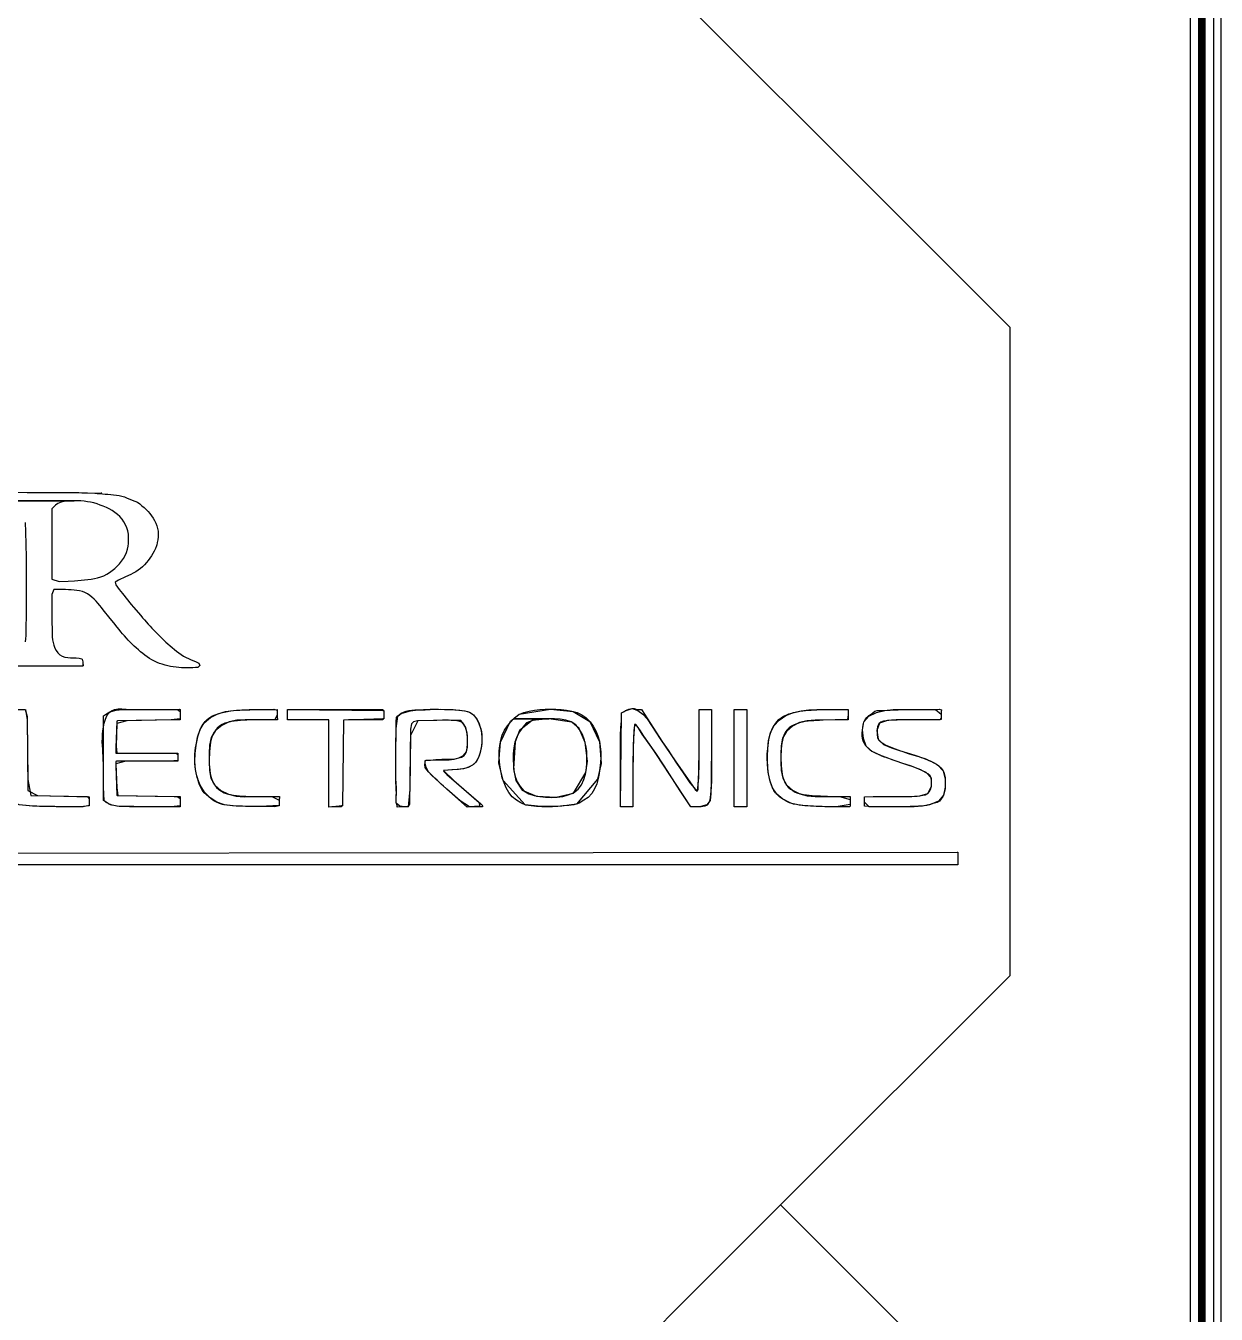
# Model space of a CAD drawing. Extents: x -87611 to 96139, y 77822 to 138139.
# Drawn here: x 67413 to 68960, y 80961 to 82635 of the extents above; entities that cross this region are included whole.
import ezdxf

# ---------------------------------------------------------------- set-up
doc = ezdxf.new("R2010")
doc.units = 0
doc.header["$MEASUREMENT"] = 0
doc.layers.get('0').update_dxf_attribs({"color": 6})
for name, color, linetype in [('L14D0 Au', 2, 'Continuous'), ('L3D0 Base', 3, 'Continuous'), ('L8D0 Wire', 5, 'Continuous')]:
    doc.layers.add(name, color=color, linetype=linetype)

# ---------------------------------------------------------------- blocks, each defined once
blk = doc.blocks.new('_128TRCE70')
at = {"layer": 'L14D0 Au'}
blk.add_lwpolyline([(0, 0), (-1745.413, 1745.413), (-1447.5, 2043.326), (-1447.5, 2885.952), (-2043.326, 3481.778), (-2885.952, 3481.778), (-3183.865, 3183.865), (-3923.773, 3923.773), (-3898.57, 3948.975), (-3898.57, 4020.192), (-3948.975, 4070.598), (-4020.192, 4070.598), (-4045.395, 4045.395), (-4490, 4490), (-4490, 4535), (-4376.213, 4535), (-3557.601, 3716.388), (-785, 3716.388)], dxfattribs=at)
blk.add_lwpolyline([(547.44, 2209.141), (-755, 3511.58), (-755, 3746.388), (-3545.175, 3746.388), (-4333.787, 4535), (-4126.213, 4535), (-3347.601, 3756.388), (-745, 3756.388), (-745, 3515.722), (551.226, 2219.496), (551.226, 2212.927)], close=True, dxfattribs=at)
at = {"layer": 'L8D0 Wire', "const_width": 10}
blk.add_lwpolyline([(-4375, 4555), (-3551.388, 3731.388), (-770, 3731.388), (-770, 3505.367), (526.226, 2209.141), (144.462, 1827.376)], dxfattribs=at)
blk = doc.blocks.new('_LOGO_STARCRYO')
at = {"layer": 'L14D0 Au'}
blk.add_lwpolyline([(-25.808, -7.432), (-25.617, -8.764), (-25.518, -16.394), (-25.119, -18.419), (-17.887, -18.555), (-17.686, -18.828), (-17.686, -19.738), (-18.789, -19.863), (-20.719, -19.856), (-22.044, -19.848), (-23.433, -19.823), (-24.36, -19.802), (-24.824, -19.786), (-25.286, -19.759), (-25.747, -19.717), (-26.207, -19.657)], dxfattribs=at)
for points in [[(-6.24, -19.868), (-10.958, -19.867), (-11.791, -19.861), (-12.513, -19.85), (-13.286, -19.819), (-14.122, -19.772), (-14.536, -19.719), (-14.932, -19.6), (-15.123, -19.515), (-15.217, -19.47), (-15.256, -19.449), (-15.372, -19.367), (-15.393, -19.355), (-15.487, -19.309), (-15.578, -19.223), (-15.829, -19.047), (-15.834, -18.991), (-15.835, -13.031), (-15.843, -11.366), (-15.837, -10.533), (-15.834, -10.325), (-15.834, -9.085), (-15.829, -8.252), (-15.339, -7.909), (-15.018, -7.723), (-14.215, -7.499), (-13.391, -7.413), (-11.719, -7.431), (-10.887, -7.433), (-8.138, -7.432), (-7.694, -7.427), (-6.11, -7.399), (-6.044, -7.41), (-6.044, -8.731), (-6.068, -8.742), (-6.309, -8.747), (-6.309, -8.755), (-6.819, -8.755), (-14.033, -8.886), (-14.115, -8.899), (-14.244, -12.339), (-14.247, -12.987), (-6.346, -12.988), (-6.309, -12.997), (-6.309, -14.044), (-7.112, -14.047), (-14.194, -14.047), (-14.247, -14.054), (-14.247, -14.617), (-14.116, -18.367), (-14.094, -18.413), (-6.782, -18.545), (-6.044, -18.545), (-6.044, -19.866)], [(6.028, -19.862), (3.547, -19.841), (2.749, -19.826), (2.35, -19.816), (1.951, -19.802), (1.552, -19.785), (1.153, -19.763), (0.755, -19.735), (0.357, -19.704), (-0.04, -19.669), (-0.456, -19.607), (-0.625, -19.557), (-1.004, -19.434), (-1.372, -19.277), (-1.72, -19.081), (-2.045, -18.849), (-2.672, -18.352), (-2.959, -18.076), (-3.2, -17.758), (-3.395, -17.407), (-3.545, -17.037), (-3.666, -16.656), (-3.78, -16.273), (-3.891, -15.89), (-3.983, -15.501), (-4.056, -15.108), (-4.11, -14.712), (-4.144, -14.314), (-4.16, -13.915), (-4.157, -13.515), (-4.139, -13.116), (-4.104, -12.718), (-4.054, -12.322), (-3.99, -11.928), (-3.913, -11.536), (-3.825, -11.147), (-3.722, -10.761), (-3.605, -10.378), (-3.466, -10.003), (-3.297, -9.64), (-3.091, -9.294), (-2.845, -8.974), (-2.563, -8.686), (-2.247, -8.442), (-1.903, -8.246), (-1.538, -8.089), (-1.157, -7.958), (-0.769, -7.84), (-0.381, -7.745), (0.011, -7.669), (0.405, -7.607), (0.801, -7.557), (1.198, -7.518), (1.596, -7.489), (1.994, -7.466), (2.393, -7.45), (2.792, -7.44), (3.191, -7.435), (4.466, -7.433), (5.959, -7.392), (6.391, -7.498), (6.391, -8.48), (6.404, -8.589), (6.419, -8.693), (6.422, -8.755), (3.275, -8.757), (2.878, -8.763), (2.481, -8.774), (2.085, -8.792), (1.688, -8.819), (1.29, -8.857), (0.888, -8.908), (0.484, -8.975), (0.082, -9.064), (-0.306, -9.184), (-0.669, -9.345), (-0.996, -9.558), (-1.281, -9.825), (-1.533, -10.134), (-1.766, -10.469), (-1.951, -10.828), (-2.059, -11.212), (-2.141, -11.602), (-2.197, -11.998), (-2.237, -12.395), (-2.269, -12.793), (-2.292, -13.191), (-2.307, -13.59), (-2.314, -13.989), (-2.311, -14.388), (-2.286, -14.791), (-2.251, -15.192), (-2.197, -15.589), (-2.117, -15.979), (-1.999, -16.36), (-1.836, -16.729), (-1.628, -17.076), (-1.375, -17.392), (-1.081, -17.665), (-0.749, -17.887), (-0.386, -18.06), (-0.004, -18.193), (0.389, -18.292), (0.783, -18.363), (1.178, -18.424), (1.575, -18.464), (1.972, -18.499), (2.371, -18.517), (2.77, -18.532), (3.169, -18.541), (3.601, -18.544), (6.678, -18.545), (6.692, -18.548), (6.663, -18.756), (6.656, -18.889), (6.656, -19.737)], [(13.006, -19.901), (13.006, -8.755), (7.714, -8.755), (7.714, -7.422), (8.561, -7.431), (19.885, -7.431), (19.885, -7.562), (20.017, -7.564), (20.017, -8.622), (19.885, -8.626), (19.885, -8.755), (15.516, -8.755), (14.868, -8.774), (14.725, -19.735), (14.593, -19.751), (14.593, -19.868), (13.355, -19.868)], [(21.737, -19.902), (21.737, -19.71), (21.688, -19.575), (21.588, -19.226), (21.591, -18.851), (21.618, -18.47), (21.628, -18.095), (21.624, -17.725), (21.611, -17.357), (21.576, -16.627), (21.563, -16.26), (21.555, -15.893), (21.552, -15.524), (21.556, -14.784), (21.568, -14.042), (21.577, -12.999), (21.601, -9.023), (21.639, -8.416), (21.737, -8.337), (21.737, -8.277), (21.801, -8.211), (22.236, -7.906), (22.53, -7.769), (22.881, -7.653), (23.238, -7.563), (23.602, -7.505), (23.971, -7.469), (24.342, -7.447), (25.081, -7.415), (25.956, -7.385), (26.296, -7.383), (26.666, -7.386), (27.035, -7.393), (27.775, -7.402), (28.145, -7.41), (28.514, -7.422), (28.882, -7.439), (29.249, -7.464), (29.616, -7.497), (29.985, -7.537), (30.355, -7.587), (30.718, -7.665), (31.059, -7.803), (31.365, -8.011), (31.629, -8.269), (31.871, -8.548), (32.067, -8.86), (32.205, -9.203), (32.317, -9.557), (32.418, -9.913), (32.5, -10.272), (32.553, -10.637), (32.575, -11.006), (32.572, -11.377), (32.548, -11.748), (32.505, -12.115), (32.443, -12.48), (32.363, -12.841), (32.264, -13.198), (32.138, -13.546), (31.974, -13.878), (31.761, -14.185), (31.498, -14.446), (31.191, -14.645), (30.852, -14.795), (30.499, -14.916), (30.14, -15.003), (29.775, -15.058), (29.407, -15.091), (27.658, -15.227), (27.692, -15.364), (27.861, -15.518), (28.105, -15.737), (32.431, -19.494), (32.678, -19.738), (32.594, -19.744), (32.685, -19.824), (32.611, -19.853), (31.898, -19.859), (31.534, -19.852), (31.236, -19.857), (30.966, -19.879), (30.692, -19.898), (27.644, -17.223), (27.369, -16.976), (27.095, -16.727), (26.828, -16.476), (26.569, -16.223), (26.05, -15.7), (25.776, -15.429), (25.507, -15.144), (25.311, -14.834), (25.262, -14.486), (25.309, -14.16), (25.309, -13.966), (25.436, -13.91), (25.978, -13.891), (26.322, -13.853), (26.69, -13.818), (27.059, -13.8), (27.428, -13.791), (28.167, -13.783), (28.536, -13.774), (28.905, -13.753), (29.271, -13.7), (29.633, -13.624), (29.981, -13.497), (30.287, -13.287), (30.506, -12.991), (30.624, -12.64), (30.686, -12.276), (30.715, -11.908), (30.727, -11.538), (30.727, -11.169), (30.71, -10.801), (30.678, -10.432), (30.618, -10.064), (30.502, -9.715), (30.324, -9.391), (30.223, -9.246), (30.159, -9.167), (30.09, -9.087), (29.747, -8.953), (29.385, -8.876), (29.018, -8.832), (28.65, -8.808), (28.281, -8.795), (27.911, -8.792), (27.541, -8.795), (26.803, -8.808), (24.312, -8.867), (23.829, -8.995), (23.573, -9.26), (23.443, -9.939), (23.318, -19.511), (23.082, -19.867), (22.51, -19.867), (22.198, -19.85)], [(40.931, -19.879), (40.244, -19.867), (39.558, -19.828), (38.876, -19.744), (38.197, -19.636), (37.562, -19.378), (36.978, -19.007), (36.453, -18.57), (36.021, -18.034), (35.678, -17.432), (35.408, -16.799), (35.177, -16.152), (35.04, -15.48), (34.928, -14.803), (34.84, -14.122), (34.789, -13.434), (34.787, -12.738), (34.847, -12.04), (34.975, -11.355), (35.181, -10.698), (35.474, -10.083), (35.85, -9.515), (36.287, -8.983), (36.634, -8.61), (41.123, -8.61), (40.392, -8.642), (39.663, -8.71), (38.948, -8.859), (38.276, -9.136), (37.793, -9.684), (37.379, -10.289), (37.037, -10.93), (36.796, -11.619), (36.648, -12.341), (36.576, -13.078), (36.566, -13.812), (36.598, -14.543), (36.654, -15.271), (36.833, -15.976), (37.103, -16.656), (37.477, -17.284), (37.951, -17.842), (38.582, -18.204), (39.276, -18.429), (39.997, -18.553), (40.722, -18.646), (41.455, -18.685), (42.188, -18.653), (42.909, -18.538), (43.614, -18.344), (44.302, -18.096), (44.867, -17.628), (45.307, -17.05), (45.606, -16.376), (45.81, -15.673), (45.938, -14.954), (45.986, -14.22), (46.005, -13.489), (45.977, -12.761), (45.881, -12.04), (45.706, -11.329), (45.442, -10.636), (45.079, -9.972), (44.607, -9.394), (44.01, -8.986), (43.307, -8.778), (42.583, -8.67), (41.854, -8.624), (41.123, -8.61), (36.634, -8.61), (36.761, -8.473), (37.3, -8.047), (37.937, -7.79), (38.606, -7.62), (39.284, -7.503), (39.967, -7.43), (40.653, -7.392), (41.34, -7.372), (42.028, -7.393), (42.714, -7.434), (43.395, -7.511), (44.073, -7.632), (44.742, -7.805), (45.368, -8.086), (45.922, -8.494), (46.408, -8.99), (46.82, -9.555), (47.155, -10.166), (47.412, -10.81), (47.597, -11.477), (47.714, -12.157), (47.767, -12.843), (47.766, -13.529), (47.727, -14.215), (47.664, -14.902), (47.574, -15.586), (47.44, -16.261), (47.255, -16.922), (46.989, -17.556), (46.631, -18.148), (46.169, -18.662), (45.594, -19.034), (45.003, -19.382), (44.354, -19.601), (43.672, -19.695), (42.988, -19.751), (42.303, -19.814), (41.618, -19.866)], [(50.318, -19.868), (50.302, -19.861), (50.312, -19.049), (50.313, -13.427), (50.317, -11.605), (50.323, -10.694), (50.355, -9.784), (50.422, -8.876), (50.434, -8.658), (50.442, -8.041), (50.448, -7.843), (50.822, -7.656), (50.952, -7.566), (51.375, -7.398), (51.59, -7.323), (51.814, -7.286), (51.928, -7.282), (51.982, -7.282), (52.066, -7.294), (52.177, -7.319), (52.388, -7.406), (52.438, -7.432), (52.974, -7.432), (55.692, -11.586), (56.382, -12.631), (57.394, -14.145), (58.411, -15.658), (58.925, -16.412), (59.194, -16.779), (59.477, -17.135), (59.775, -17.479), (60.123, -17.855), (60.132, -17.861), (60.193, -17.481), (60.255, -17.031), (60.295, -16.577), (60.318, -16.123), (60.334, -15.21), (60.366, -12.592), (60.367, -7.432), (61.909, -7.432), (61.953, -7.439), (61.953, -13.708), (61.947, -15.53), (61.933, -16.44), (61.905, -17.351), (61.878, -17.806), (61.838, -18.259), (61.777, -18.711), (61.731, -18.933), (61.668, -19.152), (61.583, -19.364), (61.527, -19.463), (61.459, -19.555), (61.38, -19.637), (61.288, -19.705), (61.187, -19.758), (61.079, -19.796), (60.856, -19.841), (60.63, -19.862), (60.165, -19.868), (59.298, -19.867), (54.837, -13.05), (54.325, -12.298), (53.8, -11.559), (53.277, -10.814), (52.778, -10.042), (52.517, -9.666), (52.368, -9.495), (52.201, -9.342), (52.173, -9.339), (52.148, -9.354), (52.117, -9.402), (52.085, -9.511), (52.049, -9.736), (52.009, -10.189), (51.959, -11.099), (51.928, -12.009), (51.904, -13.831), (51.899, -14.571), (51.898, -19.868)], [(64.864, -19.868), (64.864, -7.432), (66.461, -7.432), (66.451, -8.282), (66.451, -19.868)], [(79.605, -19.868), (76.45, -19.849), (76.084, -19.844), (75.719, -19.834), (75.353, -19.821), (74.987, -19.805), (74.622, -19.785), (74.257, -19.757), (73.893, -19.726), (73.529, -19.686), (73.166, -19.64), (72.804, -19.585), (72.447, -19.508), (72.216, -19.448), (72.216, -19.447), (71.911, -19.342), (71.579, -19.178), (71.255, -18.995), (70.943, -18.8), (70.65, -18.584), (70.382, -18.342), (70.145, -18.067), (69.939, -17.763), (69.762, -17.437), (69.614, -17.096), (69.491, -16.745), (69.393, -16.389), (69.316, -16.031), (69.255, -15.67), (69.206, -15.307), (69.166, -14.944), (69.131, -14.579), (69.102, -14.214), (69.08, -13.849), (69.07, -13.483), (69.077, -13.117), (69.099, -12.752), (69.136, -12.388), (69.179, -12.024), (69.226, -11.662), (69.281, -11.3), (69.352, -10.94), (69.444, -10.586), (69.564, -10.24), (69.713, -9.906), (69.877, -9.579), (70.091, -9.277), (70.316, -8.986), (70.563, -8.72), (70.844, -8.488), (71.154, -8.292), (71.486, -8.128), (71.83, -7.994), (72.181, -7.885), (72.535, -7.795), (72.892, -7.717), (73.251, -7.646), (73.613, -7.592), (73.977, -7.551), (74.341, -7.518), (74.706, -7.489), (75.071, -7.467), (75.437, -7.451), (75.802, -7.442), (76.168, -7.436), (77.016, -7.432), (79.417, -7.433), (79.417, -8.753), (78.933, -8.756), (77.784, -8.757), (76.123, -8.805), (75.757, -8.819), (75.392, -8.838), (75.027, -8.861), (74.662, -8.889), (74.298, -8.927), (73.935, -8.977), (73.575, -9.04), (73.219, -9.124), (72.867, -9.237), (72.522, -9.393), (72.192, -9.565), (71.891, -9.766), (71.631, -10.009), (71.418, -10.298), (71.25, -10.625), (71.12, -10.978), (71.021, -11.343), (70.948, -11.708), (70.897, -12.073), (70.863, -12.437), (70.843, -12.801), (70.833, -13.165), (70.829, -13.53), (70.831, -13.896), (70.841, -14.262), (70.859, -14.627), (70.892, -14.992), (70.937, -15.355), (70.997, -15.716), (71.078, -16.073), (71.19, -16.426), (71.339, -16.767), (71.528, -17.083), (71.76, -17.363), (72.035, -17.598), (72.341, -17.801), (72.663, -17.987), (73.01, -18.106), (73.363, -18.203), (73.719, -18.284), (74.08, -18.345), (74.443, -18.389), (74.808, -18.421), (75.174, -18.445), (75.539, -18.465), (75.905, -18.482), (76.27, -18.496), (76.8, -18.512), (78.024, -18.544), (79.681, -18.545), (79.681, -19.778)], [(82.447, -19.867), (81.533, -19.789), (81.533, -18.578), (82.645, -18.544), (85.807, -18.544), (86.509, -18.539), (87.565, -18.527), (87.917, -18.519), (88.268, -18.499), (88.617, -18.46), (88.963, -18.398), (89.306, -18.321), (89.624, -18.172), (89.855, -17.915), (89.989, -17.586), (90.079, -17.247), (90.105, -16.898), (90.1, -16.546), (90.057, -16.198), (89.901, -15.889), (89.636, -15.659), (89.342, -15.467), (89.029, -15.306), (88.713, -15.154), (88.39, -15.014), (88.063, -14.885), (87.732, -14.765), (87.068, -14.532), (85.072, -13.852), (84.408, -13.62), (84.078, -13.499), (83.75, -13.372), (83.427, -13.236), (83.106, -13.091), (82.788, -12.941), (82.472, -12.789), (82.192, -12.577), (81.927, -12.345), (81.708, -12.071), (81.507, -11.78), (81.346, -11.469), (81.251, -11.13), (81.22, -10.777), (81.238, -10.426), (81.282, -10.077), (81.297, -9.726), (81.338, -9.376), (81.43, -9.034), (81.587, -8.719), (81.812, -8.451), (82.071, -8.209), (82.353, -8), (82.588, -7.854), (82.842, -7.616), (83.152, -7.559), (84.055, -7.539), (84.434, -7.517), (84.785, -7.492), (85.136, -7.473), (85.487, -7.461), (85.838, -7.452), (86.893, -7.435), (87.244, -7.432), (88.842, -7.432), (89.524, -7.424), (91.09, -7.391), (91.356, -7.454), (91.326, -7.669), (91.323, -7.804), (91.323, -8.548), (91.171, -8.754), (86.741, -8.755), (86.39, -8.757), (85.688, -8.769), (85.337, -8.781), (84.985, -8.797), (84.633, -8.819), (84.283, -8.857), (83.939, -8.929), (83.611, -9.052), (83.337, -9.269), (83.184, -9.583), (83.133, -9.931), (83.12, -10.282), (83.127, -10.633), (83.172, -10.983), (83.308, -11.305), (83.557, -11.546), (83.848, -11.743), (84.151, -11.92), (84.467, -12.074), (84.792, -12.211), (85.12, -12.339), (85.449, -12.463), (85.779, -12.584), (86.11, -12.702), (86.443, -12.814), (87.113, -13.028), (88.116, -13.337), (88.449, -13.441), (88.78, -13.55), (89.11, -13.665), (89.439, -13.79), (89.767, -13.926), (90.093, -14.075), (90.417, -14.241), (90.733, -14.426), (91.029, -14.634), (91.292, -14.871), (91.507, -15.138), (91.665, -15.442), (91.766, -15.775), (91.823, -16.128), (91.847, -16.49), (91.851, -16.852), (91.843, -17.205), (91.818, -17.554), (91.769, -17.903), (91.682, -18.246), (91.533, -18.562), (91.33, -18.849), (91.121, -19.134), (90.826, -19.301), (90.488, -19.397), (90.152, -19.505), (89.815, -19.601), (89.473, -19.679), (89.127, -19.735), (88.777, -19.774), (88.425, -19.799), (88.073, -19.816), (87.368, -19.839), (86.665, -19.853), (85.62, -19.867)]]:
    blk.add_lwpolyline(points, close=True, dxfattribs=at)
at = {"layer": 'L3D0 Base'}
for points in [[(-25.796, 1.235), (-25.76, 1.633), (-25.741, 2.042), (-25.731, 2.454), (-25.691, 5.177), (-25.673, 6.968), (-25.668, 8.001), (-25.669, 9.352), (-25.685, 11.027), (-25.701, 12.045), (-25.773, 15.301), (-25.802, 16.495)], [(-28.641, 19.286), (-19.591, 19.286), (-20.015, 19.279), (-20.439, 19.251), (-20.858, 19.194), (-21.274, 19.101), (-21.665, 18.941), (-21.98, 18.702), (-22.428, 18.253), (-22.449, 16.434), (-22.449, 9.228), (-21.488, 8.948), (-20.338, 9.002), (-19.534, 9.043), (-19.111, 9.071), (-18.688, 9.103), (-18.266, 9.141), (-17.845, 9.189), (-17.425, 9.248), (-17.007, 9.322), (-16.591, 9.411), (-16.183, 9.528), (-15.79, 9.686), (-15.412, 9.879), (-15.053, 10.103), (-14.714, 10.358), (-14.386, 10.627), (-14.074, 10.915), (-13.777, 11.217), (-13.518, 11.553), (-13.284, 11.906), (-13.079, 12.278), (-12.913, 12.669), (-12.787, 13.074), (-12.691, 13.487), (-12.659, 13.819), (-12.659, 15.006), (-12.74, 15.411), (-12.857, 15.819), (-13.018, 16.211), (-13.221, 16.584), (-13.433, 16.908), (-13.756, 17.242), (-14.053, 17.498), (-14.383, 17.765), (-14.728, 18.01), (-15.092, 18.227), (-15.473, 18.416), (-15.865, 18.582), (-16.263, 18.729), (-16.665, 18.863), (-17.07, 18.99), (-17.483, 19.081), (-17.902, 19.151), (-18.322, 19.208), (-18.744, 19.249), (-19.168, 19.273), (-19.591, 19.286), (-28.641, 19.286)], [(-26.84, 20.356), (-25.624, 20.349), (-22.217, 20.348), (-20.778, 20.341), (-19.699, 20.329), (-18.98, 20.314), (-18.62, 20.304), (-17.901, 20.279), (-16.927, 20.236), (-16.058, 20.228), (-16.155, 20.225), (-16.668, 20.219), (-16.337, 20.196), (-15.979, 20.168), (-15.621, 20.135), (-15.262, 20.107), (-14.904, 20.077), (-14.546, 20.041), (-14.189, 19.994), (-13.835, 19.929), (-13.486, 19.843), (-13.134, 19.778), (-12.819, 19.623), (-12.486, 19.487), (-12.158, 19.337), (-11.818, 19.24), (-11.498, 19.074), (-11.201, 18.872), (-10.942, 18.624), (-10.656, 18.406), (-10.386, 18.168), (-10.138, 17.908), (-9.907, 17.628), (-9.686, 17.344), (-9.479, 17.05), (-9.293, 16.742), (-9.136, 16.417), (-9.009, 16.077), (-8.917, 15.725), (-8.862, 15.368), (-8.844, 15.009), (-8.861, 14.651), (-8.901, 14.293), (-8.957, 13.935), (-9.035, 13.584), (-9.043, 13.571), (-9.064, 13.51), (-9.19, 13.173), (-9.34, 12.846), (-9.516, 12.532), (-9.709, 12.229), (-9.915, 11.933), (-10.128, 11.642), (-10.35, 11.36), (-10.589, 11.091), (-10.846, 10.839), (-11.121, 10.605), (-11.412, 10.39), (-11.715, 10.196), (-12.029, 10.021), (-12.351, 9.861), (-13.006, 9.56), (-13.938, 9.11), (-14.337, 8.862), (-14.255, 8.53), (-14.064, 8.226), (-13.848, 7.938), (-13.419, 7.405), (-12.295, 6.028), (-12.007, 5.684), (-11.07, 4.59), (-10.834, 4.318), (-10.597, 4.048), (-10.118, 3.511), (-9.876, 3.245), (-9.633, 2.981), (-9.138, 2.46), (-8.887, 2.203), (-8.633, 1.949), (-8.377, 1.698), (-8.117, 1.45), (-7.853, 1.205), (-7.586, 0.963), (-7.316, 0.725), (-7.041, 0.491), (-6.762, 0.26), (-6.478, 0.034), (-6.188, -0.184), (-5.892, -0.392), (-5.588, -0.586), (-5.276, -0.763), (-4.953, -0.92), (-4.62, -1.057), (-4.291, -1.202), (-3.965, -1.335), (-3.634, -1.491), (-3.519, -1.777), (-3.756, -2.055), (-4.052, -2.041), (-4.408, -2.092), (-4.768, -2.107), (-5.127, -2.106), (-5.487, -2.1), (-5.846, -2.081), (-6.205, -2.05), (-6.562, -2.011), (-6.919, -1.965), (-7.274, -1.906), (-7.626, -1.834), (-7.969, -1.747), (-8.312, -1.638), (-8.653, -1.521), (-8.988, -1.391), (-9.315, -1.243), (-9.634, -1.074), (-9.943, -0.889), (-10.242, -0.688), (-10.532, -0.476), (-10.816, -0.254), (-11.096, -0.028), (-11.369, 0.206), (-11.638, 0.445), (-11.905, 0.687), (-12.167, 0.933), (-12.423, 1.185), (-12.672, 1.444), (-12.916, 1.709), (-13.155, 1.979), (-13.389, 2.252), (-13.619, 2.529), (-13.845, 2.808), (-14.07, 3.089), (-14.514, 3.655), (-14.966, 4.215), (-15.861, 5.341), (-16.087, 5.621), (-16.316, 5.899), (-16.549, 6.173), (-16.791, 6.44), (-17.044, 6.694), (-17.311, 6.936), (-17.587, 7.166), (-17.889, 7.362), (-18.208, 7.527), (-18.545, 7.654), (-18.89, 7.75), (-19.243, 7.817), (-19.6, 7.861), (-19.959, 7.888), (-20.318, 7.903), (-20.678, 7.91), (-21.642, 7.913), (-22.19, 7.913), (-22.449, 7.294), (-22.448, 4.377), (-22.446, 4.017), (-22.423, 2.581), (-22.41, 2.223), (-22.384, 1.865), (-22.341, 1.507), (-22.275, 1.15), (-22.182, 0.794), (-22.058, 0.44), (-21.895, 0.104), (-21.689, -0.195), (-21.433, -0.436), (-21.126, -0.607), (-20.779, -0.715), (-20.413, -0.776), (-20.043, -0.805), (-19.683, -0.817), (-19.324, -0.821), (-18.963, -0.84), (-18.627, -0.957), (-18.593, -0.978), (-18.557, -0.996), (-18.48, -1.32), (-18.48, -1.626), (-18.473, -1.749), (-18.365, -1.75), (-18.46, -1.751), (-18.48, -1.778), (-18.48, -1.868), (-21.319, -1.876), (-38.098, -1.876)]]:
    blk.add_lwpolyline(points, dxfattribs=at)
for points in [[(-18.447, -19.864), (-21.896, -19.85), (-23.186, -19.827), (-24.046, -19.809), (-24.477, -19.798), (-24.907, -19.781), (-25.336, -19.755), (-25.764, -19.715), (-26.19, -19.659), (-26.616, -19.595), (-27.128, -19.389), (-27.211, -17.625), (-27.211, -9.932), (-27.203, -7.432), (-25.846, -7.432), (-25.622, -8.317), (-25.5, -17.762), (-24.275, -18.435), (-19.239, -18.529), (-17.686, -18.579), (-17.686, -19.705)], [(-9.207, -19.867), (-10.555, -19.863), (-11.961, -19.843), (-12.905, -19.834), (-13.38, -19.832), (-13.854, -19.814), (-14.319, -19.758), (-14.771, -19.638), (-15.246, -19.455), (-15.742, -19.108), (-15.834, -17.354), (-15.834, -14.819), (-15.859, -13.406), (-15.903, -12.947), (-15.942, -12.486), (-15.971, -12.024), (-15.987, -11.558), (-15.986, -11.089), (-15.964, -10.615), (-15.918, -10.135), (-15.844, -9.649), (-15.738, -9.156), (-15.594, -8.672), (-15.399, -8.227), (-15.144, -7.853), (-14.817, -7.583), (-14.422, -7.42), (-13.97, -7.344), (-13.476, -7.333), (-12.954, -7.366), (-12.419, -7.42), (-10.538, -7.432), (-6.377, -7.432), (-6.044, -7.691), (-6.044, -8.614), (-7.162, -8.761), (-12.853, -8.864), (-14.126, -9.211), (-14.235, -12.103), (-14.115, -12.988), (-6.63, -12.988), (-6.309, -13.194), (-6.309, -13.941), (-7.386, -14.046), (-12.999, -14.046), (-14.256, -14.377), (-14.148, -17.456), (-13.984, -18.414), (-6.395, -18.552), (-6.044, -18.809), (-6.044, -19.732), (-7.182, -19.867)], [(4.225, -19.846), (2.731, -19.824), (1.698, -19.791), (0.667, -19.73), (-0.362, -19.622), (-1.338, -19.287), (-2.202, -18.723), (-2.912, -17.973), (-3.454, -17.088), (-3.835, -16.119), (-4.065, -15.107), (-4.155, -14.081), (-4.123, -13.054), (-4.003, -12.017), (-3.812, -10.969), (-3.492, -9.971), (-2.957, -9.108), (-2.169, -8.443), (-1.219, -7.974), (-0.213, -7.684), (0.81, -7.537), (1.845, -7.484), (2.885, -7.478), (6.391, -7.403), (6.391, -8.113), (6.097, -8.755), (3.335, -8.749), (2.279, -8.722), (1.24, -8.78), (0.235, -8.998), (-0.717, -9.447), (-1.525, -10.126), (-2.054, -10.985), (-2.281, -11.972), (-2.33, -13.038), (-2.329, -14.134), (-2.289, -15.207), (-2.086, -16.205), (-1.593, -17.078), (-0.806, -17.774), (0.14, -18.25), (1.141, -18.497), (2.175, -18.576), (3.226, -18.559), (5.677, -18.544), (6.656, -19.017), (6.656, -19.701)], [(13.006, -19.901), (13.006, -8.755), (7.714, -8.755), (7.714, -7.422), (20.017, -7.564), (20.017, -8.623), (14.868, -8.774), (14.725, -19.735)], [(30.991, -19.877), (29.785, -19.102), (28.085, -17.612), (27.564, -17.137), (27.101, -16.712), (26.159, -15.854), (25.728, -15.39), (25.422, -14.846), (25.309, -14.349), (25.309, -13.95), (26.596, -13.869), (27.758, -13.844), (28.395, -13.851), (29.024, -13.793), (29.637, -13.623), (30.203, -13.302), (30.596, -12.825), (30.739, -12.221), (30.74, -11.563), (30.716, -10.923), (30.663, -10.298), (30.491, -9.692), (30.184, -9.198), (29.892, -8.839), (28.39, -8.768), (24.385, -8.865), (23.432, -10.746), (23.342, -17.672), (23.138, -19.867), (22.659, -19.867), (22.065, -19.801), (21.605, -19.412), (21.59, -18.772), (21.642, -18.112), (21.631, -17.481), (21.592, -16.864), (21.558, -16.246), (21.545, -15.62), (21.547, -14.988), (21.559, -14.353), (21.576, -13.246), (21.596, -9.851), (21.835, -8.256), (22.229, -7.937), (22.831, -7.744), (23.442, -7.596), (24.067, -7.512), (24.698, -7.47), (25.332, -7.446), (25.963, -7.426), (27.222, -7.394), (27.854, -7.403), (28.485, -7.42), (29.113, -7.452), (29.74, -7.507), (30.371, -7.591), (30.977, -7.761), (31.491, -8.116), (31.898, -8.62), (32.198, -9.197), (32.398, -9.801), (32.514, -10.422), (32.56, -11.05), (32.545, -11.68), (32.472, -12.308), (32.339, -12.932), (32.142, -13.544), (31.837, -14.094), (31.379, -14.526), (30.812, -14.822), (30.204, -14.99), (29.577, -15.075), (28.738, -15.143), (27.661, -15.227), (28.963, -16.482), (32.23, -19.32), (32.26, -19.772)], [(40.076, -19.808), (38.118, -19.614), (35.285, -16.496), (34.736, -14.254), (34.956, -11.614), (36.247, -8.905), (36.613, -8.61), (41.123, -8.61), (38.995, -8.836), (37.388, -10.103), (36.845, -11.547), (36.602, -15.021), (36.934, -16.502), (37.722, -17.73), (39.542, -18.501), (42.068, -18.649), (44.288, -18.116), (45.871, -15.479), (46.074, -14.041), (45.784, -11.661), (44.998, -9.836), (44.081, -9.02), (41.123, -8.61), (36.613, -8.61), (37.337, -8.027), (41.34, -7.372), (44.241, -7.669), (46.399, -8.97), (47.6, -11.562), (47.821, -14.335), (47.351, -16.352), (44.69, -19.515), (42.792, -19.767)], [(50.458, -19.867), (50.302, -19.841), (50.445, -7.843), (51.047, -7.544), (51.799, -7.288), (52.537, -7.561), (53.178, -8.02), (53.7, -8.621), (55.474, -11.294), (57.283, -13.993), (59.552, -17.226), (59.855, -17.654), (60.103, -17.868), (60.222, -17.649), (60.249, -17.156), (60.279, -16.244), (60.348, -14.777), (60.366, -13.173), (60.366, -7.555), (60.387, -7.432), (61.932, -7.432), (61.953, -7.564), (61.953, -13.158), (61.919, -14.846), (61.894, -16.443), (61.875, -18.209), (61.764, -19.06), (61.354, -19.631), (60.58, -19.84), (59.729, -19.867), (59.308, -19.867), (57.947, -17.802), (55.872, -14.631), (54.824, -13.017), (53.089, -10.569), (52.542, -9.707), (52.274, -9.342), (52.096, -9.333), (51.967, -11.077), (51.915, -12.546), (51.9, -14.167), (51.899, -18.849), (51.893, -19.867)], [(64.864, -19.867), (64.864, -7.432), (66.451, -7.432), (66.451, -19.867)], [(77.906, -19.857), (75.993, -19.836), (74.985, -19.803), (73.977, -19.74), (72.978, -19.606), (72.228, -19.451), (71.991, -19.346), (71.075, -18.888), (70.306, -18.266), (69.756, -17.421), (69.401, -16.451), (69.202, -15.455), (69.115, -14.45), (69.101, -13.443), (69.137, -12.43), (69.242, -11.399), (69.48, -10.402), (69.92, -9.508), (70.604, -8.772), (71.466, -8.206), (72.421, -7.811), (73.404, -7.574), (74.406, -7.46), (75.42, -7.426), (76.439, -7.434), (79.416, -7.438), (79.416, -8.083), (79.336, -8.713), (76.225, -8.799), (75.19, -8.787), (74.176, -8.857), (73.2, -9.085), (72.287, -9.546), (71.523, -10.235), (71.042, -11.093), (70.849, -12.066), (70.821, -13.108), (70.831, -14.175), (70.875, -15.22), (71.074, -16.193), (71.551, -17.047), (72.31, -17.735), (73.227, -18.215), (74.2, -18.474), (75.206, -18.566), (76.231, -18.561), (78.328, -18.545), (79.68, -18.911), (79.68, -19.579)], [(82.096, -19.867), (81.533, -19.267), (81.533, -18.575), (85.469, -18.544), (87.553, -18.542), (88.597, -18.482), (89.622, -18.174), (90.076, -17.259), (90.098, -16.2), (89.394, -15.482), (88.379, -15.009), (87.395, -14.633), (86.43, -14.308), (85.462, -13.995), (84.483, -13.659), (83.496, -13.272), (82.516, -12.8), (81.743, -12.126), (81.387, -11.15), (81.265, -10.037), (81.431, -9.005), (82.067, -8.256), (83.06, -7.802), (84.135, -7.547), (85.187, -7.427), (86.223, -7.4), (87.25, -7.424), (90.608, -7.432), (91.322, -8.001), (91.322, -8.693), (87.721, -8.755), (86.584, -8.732), (85.549, -8.747), (84.444, -8.841), (83.426, -9.172), (83.114, -10.12), (83.255, -11.2), (83.966, -11.895), (84.988, -12.32), (85.983, -12.672), (86.958, -12.984), (87.938, -13.277), (88.925, -13.593), (89.907, -13.987), (90.861, -14.514), (91.576, -15.252), (91.832, -16.245), (91.841, -17.358), (91.636, -18.391), (90.978, -19.137), (89.978, -19.572), (88.928, -19.784), (87.889, -19.854), (85.805, -19.867)], [(-93.119, -27.276), (-93.124, -27.241), (-93.089, -26.944), (-93.088, -26.823), (-93.084, -26.713), (-93.043, -26.544), (-92.96, -25.821), (93.381, -25.687), (93.439, -25.688), (93.439, -27.275)]]:
    blk.add_lwpolyline(points, close=True, dxfattribs=at)
blk = doc.blocks.new('$128_70_C')
at = {"yscale": -1, "rotation": 90}
blk.add_blockref('_128TRCE70', (5000, 5000), dxfattribs=at)
at = {"rotation": 180}
blk.add_blockref('_128TRCE70', (5000, 5000), dxfattribs=at)
at = {"xscale": 10.16, "yscale": 10.16}
blk.add_blockref('_LOGO_STARCRYO', (7464.639, 2535.361), dxfattribs=at)

msp = doc.modelspace()

# ---------------------------------------------------------------- block references
at = {"linetype": 'Continuous'}
msp.add_blockref('$128_70_C', (60210.4, 79287), dxfattribs=at)

doc.saveas('drawing.dxf')
